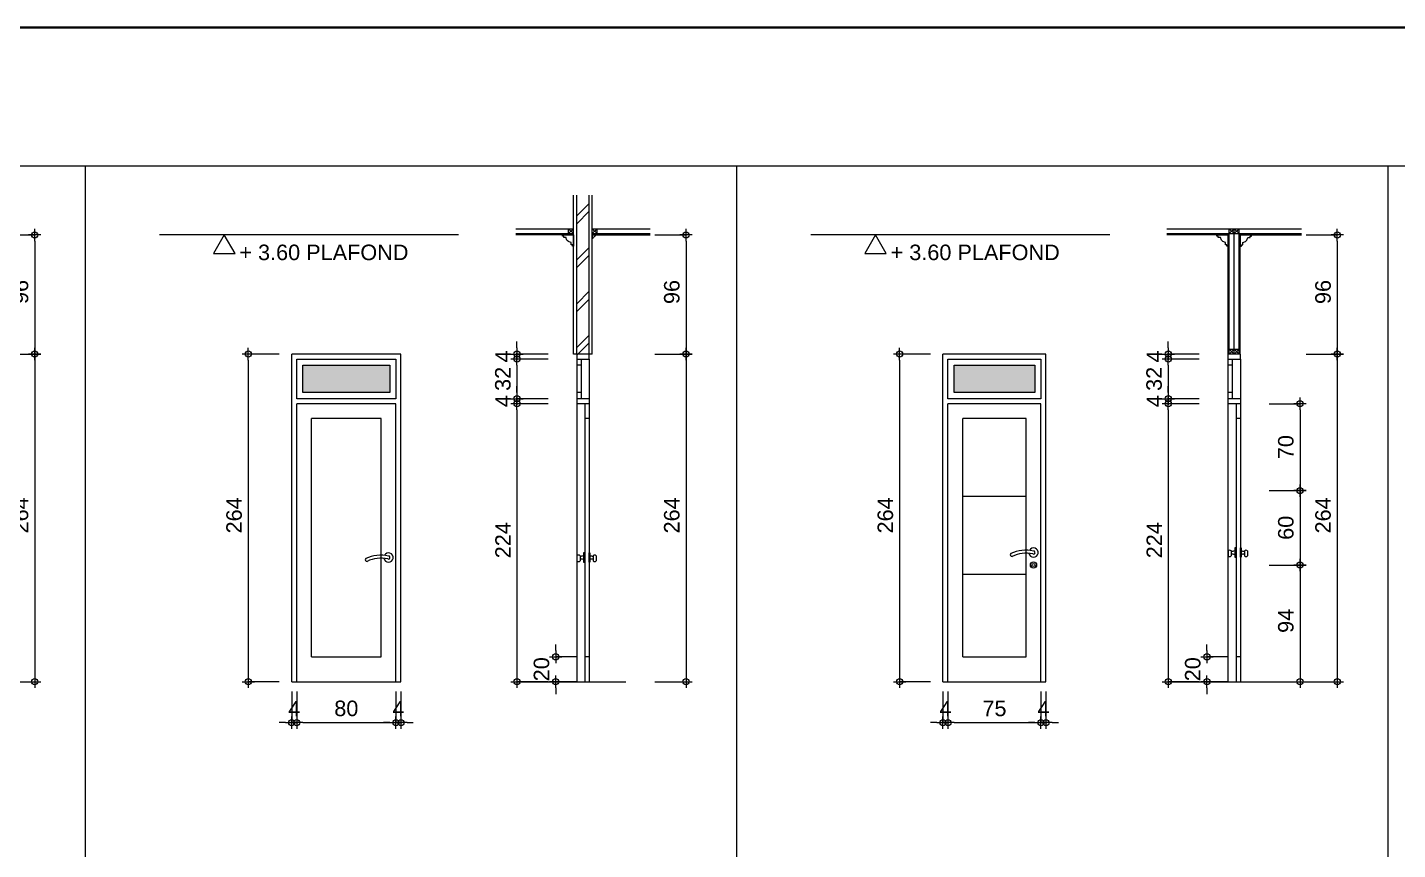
# Model space of a CAD drawing. Header units: millimetres. Extents: x -11 to 1625, y -267 to 180.
# Drawn here: x 1030.48 to 1052.57, y -6.25 to 7 of the extents above; entities that cross this region are included whole.
import ezdxf
from ezdxf.enums import TextEntityAlignment as Align

# ---------------------------------------------------------------- set-up
doc = ezdxf.new("R2010")
doc.units = ezdxf.units.MM
for name, color, linetype, lineweight in [('ars', 11, 'Continuous', 5), ('GRS KOP', 1, 'Continuous', 35), ('kop', 7, 'Continuous', 20), ('kus', 63, 'Continuous', 15), ('lan', 7, 'Continuous', 15), ('not', 7, 'Continuous', 20), ('PARTISI', 190, 'Continuous', 9), ('pla', 213, 'Continuous', 15), ('sol kaca', 9, 'Continuous', 0), ('tem', 5, 'Continuous', 20), ('u', 6, 'Continuous', 20)]:
    doc.layers.add(name, color=color, linetype=linetype, lineweight=lineweight)
doc.styles.add('BARU', font='complex.shx')
doc.styles.add('S', font='SIMPLEX', dxfattribs={"width": 1.1})
doc.styles.get("Standard").update_dxf_attribs({"font": 'ARIALUNI.TTF'})
doc.dimstyles.new('SK 50', dxfattribs={"dimtxt": 0.25, "dimasz": 0.1, "dimexe": 0, "dimexo": 0, "dimgap": 0.1, "dimtad": 1, "dimdec": 0, "dimlfac": 50, "dimzin": 12, "dimdsep": 46, "dimtxsty": 'Standard', "dimblk": 'BULAT', "dimcen": 0.1, "dimclrd": 256, "dimclre": 256, "dimclrt": 256, "dimadec": 0, "dimazin": 3, "dimtfac": 1, "dimtdec": 0, "dimtofl": 0, "dimtmove": 0, "dimatfit": 3, "dimldrblk": 'BULAT', "dimfxl": 0, "dimtolj": 1, "dimtzin": 0, "dimlwd": -1, "dimlwe": -1, "dimarcsym": 0})

# ---------------------------------------------------------------- blocks, each defined once
blk = doc.blocks.new('kop')
at = {"layer": 'GRS KOP'}
blk.add_lwpolyline([(1, 54), (83, 54), (83, 1), (1, 1)], close=True, dxfattribs=at)
at = {"layer": 'kop', "style": 'BARU', "flags": 4}
for p, height in [((73.8, 5.4), 0.35), ((80.303, 5.382), 0.25), ((73.8, 4.9), 0.35), ((80.303, 4.882), 0.25), ((73.8, 4.4), 0.35), ((80.303, 4.382), 0.25)]:
    blk.add_attdef('-', p, '', height=height, dxfattribs=at)
at = {"layer": 'kop', "flags": 4}
for tag, p in [('AR-00', (78.057, 2.648)), ('00', (81.238, 2.647))]:
    blk.add_attdef(tag, text='', height=0.35, dxfattribs=at).set_placement(p, align=Align.MIDDLE)
blk = doc.blocks.new('BULAT')
for p, q in [((-1, 0), (1, 0)), ((0, -1), (0, 1))]:
    blk.add_line(p, q)
blk.add_circle((0, 0), 0.5)
blk = doc.blocks.new('*D1707')
at = {"layer": 'Defpoints', "color": 0, "ltscale": 0.15}
for p in [(1030.095, 1.736), (1030.095, -3.544), (1030.595, -3.544)]:
    blk.add_point(p, dxfattribs=at)
at = {"layer": 'u', "ltscale": 0.15}
for p, q in [((1030.095, 1.736), (1030.595, 1.736)), ((1030.595, 1.636), (1030.595, -3.444)), ((1030.095, -3.544), (1030.595, -3.544))]:
    blk.add_line(p, q, dxfattribs=at)
at = {"layer": 'u', "ltscale": 0.15, "xscale": 0.1, "yscale": 0.1, "zscale": 0.1}
for p, rotation in [((1030.595, 1.736), 90), ((1030.595, -3.544), 270)]:
    blk.add_blockref('BULAT', p, dxfattribs=dict(at, rotation=rotation))
at = {"layer": 'u', "ltscale": 0.15, "insert": (1030.367, -0.864), "char_height": 0.25, "attachment_point": 5, "rotation": 90}
blk.add_mtext('\\A1;264', dxfattribs=at)
blk = doc.blocks.new('*D1708')
at = {"layer": 'Defpoints', "color": 0, "ltscale": 0.15}
for p in [(1030.095, 3.656), (1030.095, 1.736), (1030.595, 1.736)]:
    blk.add_point(p, dxfattribs=at)
at = {"layer": 'u', "ltscale": 0.15}
for p, q in [((1030.095, 3.656), (1030.595, 3.656)), ((1030.595, 3.556), (1030.595, 1.836)), ((1030.095, 1.736), (1030.595, 1.736))]:
    blk.add_line(p, q, dxfattribs=at)
at = {"layer": 'u', "ltscale": 0.15, "xscale": 0.1, "yscale": 0.1, "zscale": 0.1}
for p, rotation in [((1030.595, 3.656), 90), ((1030.595, 1.736), 270)]:
    blk.add_blockref('BULAT', p, dxfattribs=dict(at, rotation=rotation))
at = {"layer": 'u', "ltscale": 0.15, "insert": (1030.367, 2.736), "char_height": 0.25, "attachment_point": 5, "rotation": 90}
blk.add_mtext('\\A1;96', dxfattribs=at)
blk = doc.blocks.new('*D1715')
at = {"layer": 'Defpoints', "color": 0, "ltscale": 0.15}
for p in [(1038.87, 0.936), (1038.37, -3.544), (1038.87, -3.544)]:
    blk.add_point(p, dxfattribs=at)
at = {"layer": 'u', "ltscale": 0.15}
for p, q in [((1038.87, 0.936), (1038.37, 0.936)), ((1038.37, 0.836), (1038.37, -3.444)), ((1038.87, -3.544), (1038.37, -3.544))]:
    blk.add_line(p, q, dxfattribs=at)
at = {"layer": 'u', "ltscale": 0.15, "xscale": 0.1, "yscale": 0.1, "zscale": 0.1}
for p, rotation in [((1038.37, 0.936), 90), ((1038.37, -3.544), 270)]:
    blk.add_blockref('BULAT', p, dxfattribs=dict(at, rotation=rotation))
at = {"layer": 'u', "ltscale": 0.15, "insert": (1038.145, -1.264), "char_height": 0.25, "attachment_point": 5, "rotation": 90}
blk.add_mtext('\\A1;224', dxfattribs=at)
blk = doc.blocks.new('PEILA')
blk.add_lwpolyline([(-0.188, -0.325), (0.188, -0.325), (0, 0)], close=True)
at = {"style": 'S', "width": 1.1, "flags": 4}
blk.add_attdef('CAT', (0.265, -0.289), '', height=0.2, dxfattribs=at)
blk = doc.blocks.new('*D1716')
at = {"layer": 'Defpoints', "color": 0, "ltscale": 0.15}
for p in [(1038.37, 0.936), (1038.87, 1.016), (1038.87, 0.936)]:
    blk.add_point(p, dxfattribs=at)
at = {"layer": 'u', "ltscale": 0.15}
for p, q in [((1038.37, 1.116), (1038.37, 1.216)), ((1038.87, 1.016), (1038.37, 1.016)), ((1038.87, 0.936), (1038.37, 0.936)), ((1038.37, 0.836), (1038.37, 0.736))]:
    blk.add_line(p, q, dxfattribs=at)
at = {"layer": 'u', "ltscale": 0.15, "xscale": 0.1, "yscale": 0.1, "zscale": 0.1}
for p, rotation in [((1038.37, 1.016), 270), ((1038.37, 0.936), 90)]:
    blk.add_blockref('BULAT', p, dxfattribs=dict(at, rotation=rotation))
at = {"layer": 'u', "ltscale": 0.15, "insert": (1038.145, 0.976), "char_height": 0.25, "attachment_point": 5, "rotation": 90}
blk.add_mtext('\\A1;4', dxfattribs=at)
blk = doc.blocks.new('*D1717')
at = {"layer": 'Defpoints', "color": 0, "ltscale": 0.15}
for p in [(1038.87, 1.656), (1038.37, 1.016), (1038.87, 1.016)]:
    blk.add_point(p, dxfattribs=at)
at = {"layer": 'u', "ltscale": 0.15}
for p, q in [((1038.87, 1.656), (1038.37, 1.656)), ((1038.37, 1.556), (1038.37, 1.116)), ((1038.87, 1.016), (1038.37, 1.016))]:
    blk.add_line(p, q, dxfattribs=at)
at = {"layer": 'u', "ltscale": 0.15, "xscale": 0.1, "yscale": 0.1, "zscale": 0.1}
for p, rotation in [((1038.37, 1.656), 90), ((1038.37, 1.016), 270)]:
    blk.add_blockref('BULAT', p, dxfattribs=dict(at, rotation=rotation))
at = {"layer": 'u', "ltscale": 0.15, "insert": (1038.143, 1.336), "char_height": 0.25, "attachment_point": 5, "rotation": 90}
blk.add_mtext('\\A1;32', dxfattribs=at)
blk = doc.blocks.new('*D1718')
at = {"layer": 'Defpoints', "color": 0, "ltscale": 0.15}
for p in [(1038.37, 1.656), (1038.87, 1.736), (1038.87, 1.656)]:
    blk.add_point(p, dxfattribs=at)
at = {"layer": 'u', "ltscale": 0.15}
for p, q in [((1038.37, 1.836), (1038.37, 1.936)), ((1038.87, 1.736), (1038.37, 1.736)), ((1038.87, 1.656), (1038.37, 1.656)), ((1038.37, 1.556), (1038.37, 1.456))]:
    blk.add_line(p, q, dxfattribs=at)
at = {"layer": 'u', "ltscale": 0.15, "xscale": 0.1, "yscale": 0.1, "zscale": 0.1}
for p, rotation in [((1038.37, 1.736), 270), ((1038.37, 1.656), 90)]:
    blk.add_blockref('BULAT', p, dxfattribs=dict(at, rotation=rotation))
at = {"layer": 'u', "ltscale": 0.15, "insert": (1038.145, 1.696), "char_height": 0.25, "attachment_point": 5, "rotation": 90}
blk.add_mtext('\\A1;4', dxfattribs=at)
blk = doc.blocks.new('*D1719')
at = {"layer": 'Defpoints', "color": 0, "ltscale": 0.15}
for p in [(1040.595, 1.736), (1040.595, -3.544), (1041.095, -3.544)]:
    blk.add_point(p, dxfattribs=at)
at = {"layer": 'u', "ltscale": 0.15}
for p, q in [((1040.595, 1.736), (1041.095, 1.736)), ((1041.095, 1.636), (1041.095, -3.444)), ((1040.595, -3.544), (1041.095, -3.544))]:
    blk.add_line(p, q, dxfattribs=at)
at = {"layer": 'u', "ltscale": 0.15, "xscale": 0.1, "yscale": 0.1, "zscale": 0.1}
for p, rotation in [((1041.095, 1.736), 90), ((1041.095, -3.544), 270)]:
    blk.add_blockref('BULAT', p, dxfattribs=dict(at, rotation=rotation))
at = {"layer": 'u', "ltscale": 0.15, "insert": (1040.867, -0.864), "char_height": 0.25, "attachment_point": 5, "rotation": 90}
blk.add_mtext('\\A1;264', dxfattribs=at)
blk = doc.blocks.new('*D1720')
at = {"layer": 'Defpoints', "color": 0, "ltscale": 0.15}
for p in [(1040.595, 3.656), (1040.595, 1.736), (1041.095, 1.736)]:
    blk.add_point(p, dxfattribs=at)
at = {"layer": 'u', "ltscale": 0.15}
for p, q in [((1040.595, 3.656), (1041.095, 3.656)), ((1041.095, 3.556), (1041.095, 1.836)), ((1040.595, 1.736), (1041.095, 1.736))]:
    blk.add_line(p, q, dxfattribs=at)
at = {"layer": 'u', "ltscale": 0.15, "xscale": 0.1, "yscale": 0.1, "zscale": 0.1}
for p, rotation in [((1041.095, 3.656), 90), ((1041.095, 1.736), 270)]:
    blk.add_blockref('BULAT', p, dxfattribs=dict(at, rotation=rotation))
at = {"layer": 'u', "ltscale": 0.15, "insert": (1040.867, 2.736), "char_height": 0.25, "attachment_point": 5, "rotation": 90}
blk.add_mtext('\\A1;96', dxfattribs=at)
blk = doc.blocks.new('*D1721')
at = {"layer": 'Defpoints', "color": 0, "ltscale": 0.15}
for p in [(1039.333, -3.144), (1038.994, -3.544), (1039.333, -3.544)]:
    blk.add_point(p, dxfattribs=at)
at = {"layer": 'u', "ltscale": 0.15}
for p, q in [((1038.994, -3.044), (1038.994, -2.944)), ((1039.333, -3.144), (1038.994, -3.144)), ((1039.333, -3.544), (1038.994, -3.544)), ((1038.994, -3.644), (1038.994, -3.744))]:
    blk.add_line(p, q, dxfattribs=at)
at = {"layer": 'u', "ltscale": 0.15, "xscale": 0.1, "yscale": 0.1, "zscale": 0.1}
for p, rotation in [((1038.994, -3.144), 270), ((1038.994, -3.544), 90)]:
    blk.add_blockref('BULAT', p, dxfattribs=dict(at, rotation=rotation))
at = {"layer": 'u', "ltscale": 0.15, "insert": (1038.766, -3.344), "char_height": 0.25, "attachment_point": 5, "rotation": 90}
blk.add_mtext('\\A1;20', dxfattribs=at)
blk = doc.blocks.new('*D1722')
at = {"layer": 'Defpoints', "color": 0, "ltscale": 0.15}
for p in [(1034.818, -3.704), (1036.418, -3.704), (1036.418, -4.204)]:
    blk.add_point(p, dxfattribs=at)
at = {"layer": 'u', "ltscale": 0.15}
for p, q in [((1034.818, -3.704), (1034.818, -4.204)), ((1036.418, -3.704), (1036.418, -4.204)), ((1034.918, -4.204), (1036.318, -4.204))]:
    blk.add_line(p, q, dxfattribs=at)
at = {"layer": 'u', "ltscale": 0.15, "xscale": 0.1, "yscale": 0.1, "zscale": 0.1, "rotation": 180}
blk.add_blockref('BULAT', (1034.818, -4.204), dxfattribs=at)
at = {"layer": 'u', "ltscale": 0.15, "xscale": 0.1, "yscale": 0.1, "zscale": 0.1}
blk.add_blockref('BULAT', (1036.418, -4.204), dxfattribs=at)
at = {"layer": 'u', "ltscale": 0.15, "insert": (1035.618, -3.976), "char_height": 0.25, "attachment_point": 5}
blk.add_mtext('\\A1;80', dxfattribs=at)
blk = doc.blocks.new('*D1723')
at = {"layer": 'Defpoints', "color": 0, "ltscale": 0.15}
for p in [(1034.738, -3.704), (1034.818, -3.704), (1034.818, -4.204)]:
    blk.add_point(p, dxfattribs=at)
at = {"layer": 'u', "ltscale": 0.15}
for p, q in [((1034.738, -3.704), (1034.738, -4.204)), ((1034.818, -3.704), (1034.818, -4.204)), ((1034.638, -4.204), (1034.538, -4.204)), ((1034.918, -4.204), (1035.018, -4.204))]:
    blk.add_line(p, q, dxfattribs=at)
at = {"layer": 'u', "ltscale": 0.15, "xscale": 0.1, "yscale": 0.1, "zscale": 0.1}
blk.add_blockref('BULAT', (1034.738, -4.204), dxfattribs=at)
at = {"layer": 'u', "ltscale": 0.15, "xscale": 0.1, "yscale": 0.1, "zscale": 0.1, "rotation": 180}
blk.add_blockref('BULAT', (1034.818, -4.204), dxfattribs=at)
at = {"layer": 'u', "ltscale": 0.15, "insert": (1034.778, -3.979), "char_height": 0.25, "attachment_point": 5}
blk.add_mtext('\\A1;4', dxfattribs=at)
blk = doc.blocks.new('*D1724')
at = {"layer": 'Defpoints', "color": 0, "ltscale": 0.15}
for p in [(1036.418, -3.704), (1036.498, -3.704), (1036.498, -4.204)]:
    blk.add_point(p, dxfattribs=at)
at = {"layer": 'u', "ltscale": 0.15}
for p, q in [((1036.418, -3.704), (1036.418, -4.204)), ((1036.498, -3.704), (1036.498, -4.204)), ((1036.318, -4.204), (1036.218, -4.204)), ((1036.598, -4.204), (1036.698, -4.204))]:
    blk.add_line(p, q, dxfattribs=at)
at = {"layer": 'u', "ltscale": 0.15, "xscale": 0.1, "yscale": 0.1, "zscale": 0.1}
blk.add_blockref('BULAT', (1036.418, -4.204), dxfattribs=at)
at = {"layer": 'u', "ltscale": 0.15, "xscale": 0.1, "yscale": 0.1, "zscale": 0.1, "rotation": 180}
blk.add_blockref('BULAT', (1036.498, -4.204), dxfattribs=at)
at = {"layer": 'u', "ltscale": 0.15, "insert": (1036.458, -3.979), "char_height": 0.25, "attachment_point": 5}
blk.add_mtext('\\A1;4', dxfattribs=at)
blk = doc.blocks.new('*D1725')
at = {"layer": 'Defpoints', "color": 0, "ltscale": 0.15}
for p in [(1034.538, 1.736), (1034.038, -3.544), (1034.538, -3.544)]:
    blk.add_point(p, dxfattribs=at)
at = {"layer": 'u', "ltscale": 0.15}
for p, q in [((1034.538, 1.736), (1034.038, 1.736)), ((1034.038, 1.636), (1034.038, -3.444)), ((1034.538, -3.544), (1034.038, -3.544))]:
    blk.add_line(p, q, dxfattribs=at)
at = {"layer": 'u', "ltscale": 0.15, "xscale": 0.1, "yscale": 0.1, "zscale": 0.1}
for p, rotation in [((1034.038, 1.736), 90), ((1034.038, -3.544), 270)]:
    blk.add_blockref('BULAT', p, dxfattribs=dict(at, rotation=rotation))
at = {"layer": 'u', "ltscale": 0.15, "insert": (1033.81, -0.864), "char_height": 0.25, "attachment_point": 5, "rotation": 90}
blk.add_mtext('\\A1;264', dxfattribs=at)
blk = doc.blocks.new('*D1726')
at = {"layer": 'Defpoints', "color": 0, "ltscale": 0.15}
for p in [(1049.37, 0.936), (1048.87, -3.544), (1049.37, -3.544)]:
    blk.add_point(p, dxfattribs=at)
at = {"layer": 'u', "ltscale": 0.15}
for p, q in [((1049.37, 0.936), (1048.87, 0.936)), ((1048.87, 0.836), (1048.87, -3.444)), ((1049.37, -3.544), (1048.87, -3.544))]:
    blk.add_line(p, q, dxfattribs=at)
at = {"layer": 'u', "ltscale": 0.15, "xscale": 0.1, "yscale": 0.1, "zscale": 0.1}
for p, rotation in [((1048.87, 0.936), 90), ((1048.87, -3.544), 270)]:
    blk.add_blockref('BULAT', p, dxfattribs=dict(at, rotation=rotation))
at = {"layer": 'u', "ltscale": 0.15, "insert": (1048.645, -1.264), "char_height": 0.25, "attachment_point": 5, "rotation": 90}
blk.add_mtext('\\A1;224', dxfattribs=at)
blk = doc.blocks.new('*D1727')
at = {"layer": 'Defpoints', "color": 0, "ltscale": 0.15}
for p in [(1050.495, -1.664), (1050.495, -3.544), (1050.995, -3.544)]:
    blk.add_point(p, dxfattribs=at)
at = {"layer": 'u', "ltscale": 0.15}
for p, q in [((1050.495, -1.664), (1050.995, -1.664)), ((1050.995, -1.764), (1050.995, -3.444)), ((1050.495, -3.544), (1050.995, -3.544))]:
    blk.add_line(p, q, dxfattribs=at)
at = {"layer": 'u', "ltscale": 0.15, "xscale": 0.1, "yscale": 0.1, "zscale": 0.1}
for p, rotation in [((1050.995, -1.664), 90), ((1050.995, -3.544), 270)]:
    blk.add_blockref('BULAT', p, dxfattribs=dict(at, rotation=rotation))
at = {"layer": 'u', "ltscale": 0.15, "insert": (1050.767, -2.564), "char_height": 0.25, "attachment_point": 5, "rotation": 90}
blk.add_mtext('\\A1;94', dxfattribs=at)
blk = doc.blocks.new('*D1728')
at = {"layer": 'Defpoints', "color": 0, "ltscale": 0.15}
for p in [(1050.495, -0.464), (1050.495, -1.664), (1050.995, -1.664)]:
    blk.add_point(p, dxfattribs=at)
at = {"layer": 'u', "ltscale": 0.15}
for p, q in [((1050.495, -0.464), (1050.995, -0.464)), ((1050.995, -0.564), (1050.995, -1.564)), ((1050.495, -1.664), (1050.995, -1.664))]:
    blk.add_line(p, q, dxfattribs=at)
at = {"layer": 'u', "ltscale": 0.15, "xscale": 0.1, "yscale": 0.1, "zscale": 0.1}
for p, rotation in [((1050.995, -0.464), 90), ((1050.995, -1.664), 270)]:
    blk.add_blockref('BULAT', p, dxfattribs=dict(at, rotation=rotation))
at = {"layer": 'u', "ltscale": 0.15, "insert": (1050.767, -1.064), "char_height": 0.25, "attachment_point": 5, "rotation": 90}
blk.add_mtext('\\A1;60', dxfattribs=at)
blk = doc.blocks.new('*D1729')
at = {"layer": 'Defpoints', "color": 0, "ltscale": 0.15}
for p in [(1050.495, 0.936), (1050.495, -0.464), (1050.995, -0.464)]:
    blk.add_point(p, dxfattribs=at)
at = {"layer": 'u', "ltscale": 0.15}
for p, q in [((1050.495, 0.936), (1050.995, 0.936)), ((1050.995, 0.836), (1050.995, -0.364)), ((1050.495, -0.464), (1050.995, -0.464))]:
    blk.add_line(p, q, dxfattribs=at)
at = {"layer": 'u', "ltscale": 0.15, "xscale": 0.1, "yscale": 0.1, "zscale": 0.1}
for p, rotation in [((1050.995, 0.936), 90), ((1050.995, -0.464), 270)]:
    blk.add_blockref('BULAT', p, dxfattribs=dict(at, rotation=rotation))
at = {"layer": 'u', "ltscale": 0.15, "insert": (1050.767, 0.236), "char_height": 0.25, "attachment_point": 5, "rotation": 90}
blk.add_mtext('\\A1;70', dxfattribs=at)
blk = doc.blocks.new('*D1730')
at = {"layer": 'Defpoints', "color": 0, "ltscale": 0.15}
for p in [(1048.87, 0.936), (1049.37, 1.016), (1049.37, 0.936)]:
    blk.add_point(p, dxfattribs=at)
at = {"layer": 'u', "ltscale": 0.15}
for p, q in [((1048.87, 1.116), (1048.87, 1.216)), ((1049.37, 1.016), (1048.87, 1.016)), ((1049.37, 0.936), (1048.87, 0.936)), ((1048.87, 0.836), (1048.87, 0.736))]:
    blk.add_line(p, q, dxfattribs=at)
at = {"layer": 'u', "ltscale": 0.15, "xscale": 0.1, "yscale": 0.1, "zscale": 0.1}
for p, rotation in [((1048.87, 1.016), 270), ((1048.87, 0.936), 90)]:
    blk.add_blockref('BULAT', p, dxfattribs=dict(at, rotation=rotation))
at = {"layer": 'u', "ltscale": 0.15, "insert": (1048.645, 0.976), "char_height": 0.25, "attachment_point": 5, "rotation": 90}
blk.add_mtext('\\A1;4', dxfattribs=at)
blk = doc.blocks.new('*D1731')
at = {"layer": 'Defpoints', "color": 0, "ltscale": 0.15}
for p in [(1049.37, 1.656), (1048.87, 1.016), (1049.37, 1.016)]:
    blk.add_point(p, dxfattribs=at)
at = {"layer": 'u', "ltscale": 0.15}
for p, q in [((1049.37, 1.656), (1048.87, 1.656)), ((1048.87, 1.556), (1048.87, 1.116)), ((1049.37, 1.016), (1048.87, 1.016))]:
    blk.add_line(p, q, dxfattribs=at)
at = {"layer": 'u', "ltscale": 0.15, "xscale": 0.1, "yscale": 0.1, "zscale": 0.1}
for p, rotation in [((1048.87, 1.656), 90), ((1048.87, 1.016), 270)]:
    blk.add_blockref('BULAT', p, dxfattribs=dict(at, rotation=rotation))
at = {"layer": 'u', "ltscale": 0.15, "insert": (1048.643, 1.336), "char_height": 0.25, "attachment_point": 5, "rotation": 90}
blk.add_mtext('\\A1;32', dxfattribs=at)
blk = doc.blocks.new('*D1732')
at = {"layer": 'Defpoints', "color": 0, "ltscale": 0.15}
for p in [(1048.87, 1.656), (1049.37, 1.736), (1049.37, 1.656)]:
    blk.add_point(p, dxfattribs=at)
at = {"layer": 'u', "ltscale": 0.15}
for p, q in [((1048.87, 1.836), (1048.87, 1.936)), ((1049.37, 1.736), (1048.87, 1.736)), ((1049.37, 1.656), (1048.87, 1.656)), ((1048.87, 1.556), (1048.87, 1.456))]:
    blk.add_line(p, q, dxfattribs=at)
at = {"layer": 'u', "ltscale": 0.15, "xscale": 0.1, "yscale": 0.1, "zscale": 0.1}
for p, rotation in [((1048.87, 1.736), 270), ((1048.87, 1.656), 90)]:
    blk.add_blockref('BULAT', p, dxfattribs=dict(at, rotation=rotation))
at = {"layer": 'u', "ltscale": 0.15, "insert": (1048.645, 1.696), "char_height": 0.25, "attachment_point": 5, "rotation": 90}
blk.add_mtext('\\A1;4', dxfattribs=at)
blk = doc.blocks.new('*D1733')
at = {"layer": 'Defpoints', "color": 0, "ltscale": 0.15}
for p in [(1051.095, 1.736), (1051.095, -3.544), (1051.595, -3.544)]:
    blk.add_point(p, dxfattribs=at)
at = {"layer": 'u', "ltscale": 0.15}
for p, q in [((1051.095, 1.736), (1051.595, 1.736)), ((1051.595, 1.636), (1051.595, -3.444)), ((1051.095, -3.544), (1051.595, -3.544))]:
    blk.add_line(p, q, dxfattribs=at)
at = {"layer": 'u', "ltscale": 0.15, "xscale": 0.1, "yscale": 0.1, "zscale": 0.1}
for p, rotation in [((1051.595, 1.736), 90), ((1051.595, -3.544), 270)]:
    blk.add_blockref('BULAT', p, dxfattribs=dict(at, rotation=rotation))
at = {"layer": 'u', "ltscale": 0.15, "insert": (1051.367, -0.864), "char_height": 0.25, "attachment_point": 5, "rotation": 90}
blk.add_mtext('\\A1;264', dxfattribs=at)
blk = doc.blocks.new('*D1734')
at = {"layer": 'Defpoints', "color": 0, "ltscale": 0.15}
for p in [(1051.095, 3.656), (1051.095, 1.736), (1051.595, 1.736)]:
    blk.add_point(p, dxfattribs=at)
at = {"layer": 'u', "ltscale": 0.15}
for p, q in [((1051.095, 3.656), (1051.595, 3.656)), ((1051.595, 3.556), (1051.595, 1.836)), ((1051.095, 1.736), (1051.595, 1.736))]:
    blk.add_line(p, q, dxfattribs=at)
at = {"layer": 'u', "ltscale": 0.15, "xscale": 0.1, "yscale": 0.1, "zscale": 0.1}
for p, rotation in [((1051.595, 3.656), 90), ((1051.595, 1.736), 270)]:
    blk.add_blockref('BULAT', p, dxfattribs=dict(at, rotation=rotation))
at = {"layer": 'u', "ltscale": 0.15, "insert": (1051.367, 2.736), "char_height": 0.25, "attachment_point": 5, "rotation": 90}
blk.add_mtext('\\A1;96', dxfattribs=at)
blk = doc.blocks.new('*D1735')
at = {"layer": 'Defpoints', "color": 0, "ltscale": 0.15}
for p in [(1049.833, -3.144), (1049.494, -3.544), (1049.833, -3.544)]:
    blk.add_point(p, dxfattribs=at)
at = {"layer": 'u', "ltscale": 0.15}
for p, q in [((1049.494, -3.044), (1049.494, -2.944)), ((1049.833, -3.144), (1049.494, -3.144)), ((1049.833, -3.544), (1049.494, -3.544)), ((1049.494, -3.644), (1049.494, -3.744))]:
    blk.add_line(p, q, dxfattribs=at)
at = {"layer": 'u', "ltscale": 0.15, "xscale": 0.1, "yscale": 0.1, "zscale": 0.1}
for p, rotation in [((1049.494, -3.144), 270), ((1049.494, -3.544), 90)]:
    blk.add_blockref('BULAT', p, dxfattribs=dict(at, rotation=rotation))
at = {"layer": 'u', "ltscale": 0.15, "insert": (1049.266, -3.344), "char_height": 0.25, "attachment_point": 5, "rotation": 90}
blk.add_mtext('\\A1;20', dxfattribs=at)
blk = doc.blocks.new('*D1736')
at = {"layer": 'Defpoints', "color": 0, "ltscale": 0.15}
for p in [(1045.318, -3.704), (1046.818, -3.704), (1046.818, -4.204)]:
    blk.add_point(p, dxfattribs=at)
at = {"layer": 'u', "ltscale": 0.15}
for p, q in [((1045.318, -3.704), (1045.318, -4.204)), ((1046.818, -3.704), (1046.818, -4.204)), ((1045.418, -4.204), (1046.718, -4.204))]:
    blk.add_line(p, q, dxfattribs=at)
at = {"layer": 'u', "ltscale": 0.15, "xscale": 0.1, "yscale": 0.1, "zscale": 0.1, "rotation": 180}
blk.add_blockref('BULAT', (1045.318, -4.204), dxfattribs=at)
at = {"layer": 'u', "ltscale": 0.15, "xscale": 0.1, "yscale": 0.1, "zscale": 0.1}
blk.add_blockref('BULAT', (1046.818, -4.204), dxfattribs=at)
at = {"layer": 'u', "ltscale": 0.15, "insert": (1046.068, -3.977), "char_height": 0.25, "attachment_point": 5}
blk.add_mtext('\\A1;75', dxfattribs=at)
blk = doc.blocks.new('*D1737')
at = {"layer": 'Defpoints', "color": 0, "ltscale": 0.15}
for p in [(1045.238, -3.704), (1045.318, -3.704), (1045.318, -4.204)]:
    blk.add_point(p, dxfattribs=at)
at = {"layer": 'u', "ltscale": 0.15}
for p, q in [((1045.238, -3.704), (1045.238, -4.204)), ((1045.318, -3.704), (1045.318, -4.204)), ((1045.138, -4.204), (1045.038, -4.204)), ((1045.418, -4.204), (1045.518, -4.204))]:
    blk.add_line(p, q, dxfattribs=at)
at = {"layer": 'u', "ltscale": 0.15, "xscale": 0.1, "yscale": 0.1, "zscale": 0.1}
blk.add_blockref('BULAT', (1045.238, -4.204), dxfattribs=at)
at = {"layer": 'u', "ltscale": 0.15, "xscale": 0.1, "yscale": 0.1, "zscale": 0.1, "rotation": 180}
blk.add_blockref('BULAT', (1045.318, -4.204), dxfattribs=at)
at = {"layer": 'u', "ltscale": 0.15, "insert": (1045.278, -3.979), "char_height": 0.25, "attachment_point": 5}
blk.add_mtext('\\A1;4', dxfattribs=at)
blk = doc.blocks.new('*D1738')
at = {"layer": 'Defpoints', "color": 0, "ltscale": 0.15}
for p in [(1046.818, -3.704), (1046.898, -3.704), (1046.898, -4.204)]:
    blk.add_point(p, dxfattribs=at)
at = {"layer": 'u', "ltscale": 0.15}
for p, q in [((1046.818, -3.704), (1046.818, -4.204)), ((1046.898, -3.704), (1046.898, -4.204)), ((1046.718, -4.204), (1046.618, -4.204)), ((1046.998, -4.204), (1047.098, -4.204))]:
    blk.add_line(p, q, dxfattribs=at)
at = {"layer": 'u', "ltscale": 0.15, "xscale": 0.1, "yscale": 0.1, "zscale": 0.1}
blk.add_blockref('BULAT', (1046.818, -4.204), dxfattribs=at)
at = {"layer": 'u', "ltscale": 0.15, "xscale": 0.1, "yscale": 0.1, "zscale": 0.1, "rotation": 180}
blk.add_blockref('BULAT', (1046.898, -4.204), dxfattribs=at)
at = {"layer": 'u', "ltscale": 0.15, "insert": (1046.858, -3.979), "char_height": 0.25, "attachment_point": 5}
blk.add_mtext('\\A1;4', dxfattribs=at)
blk = doc.blocks.new('*D1739')
at = {"layer": 'Defpoints', "color": 0, "ltscale": 0.15}
for p in [(1045.038, 1.736), (1044.538, -3.544), (1045.038, -3.544)]:
    blk.add_point(p, dxfattribs=at)
at = {"layer": 'u', "ltscale": 0.15}
for p, q in [((1045.038, 1.736), (1044.538, 1.736)), ((1044.538, 1.636), (1044.538, -3.444)), ((1045.038, -3.544), (1044.538, -3.544))]:
    blk.add_line(p, q, dxfattribs=at)
at = {"layer": 'u', "ltscale": 0.15, "xscale": 0.1, "yscale": 0.1, "zscale": 0.1}
for p, rotation in [((1044.538, 1.736), 90), ((1044.538, -3.544), 270)]:
    blk.add_blockref('BULAT', p, dxfattribs=dict(at, rotation=rotation))
at = {"layer": 'u', "ltscale": 0.15, "insert": (1044.31, -0.864), "char_height": 0.25, "attachment_point": 5, "rotation": 90}
blk.add_mtext('\\A1;264', dxfattribs=at)

msp = doc.modelspace()

# ---------------------------------------------------------------- hatches: boundary and pattern name
at = {"layer": 'ars'}
h = msp.add_hatch(dxfattribs=at)
h.set_pattern_fill('TEMBOK', color=256, scale=0.5)
h.set_pattern_definition([(45, (1011.4411, -96.7619), (-0.3535534, 0.3535534), []), (45, (1011.5661, -96.7619), (-0.3535534, 0.3535534), [])])
h.paths.add_polyline_path([(1039.5326825, 4.2973648), (1039.3326825, 4.2973648), (1039.3326825, 1.6560966), (1039.5326825, 1.6560966)])
at = {"layer": 'sol kaca'}
h = msp.add_hatch(color=256, dxfattribs=at)
h.dxf.hatch_style = 1
h.paths.add_polyline_path([(1034.9178649, 1.5560966), (1034.9178649, 1.1160966), (1036.3178649, 1.1160966), (1036.3178649, 1.5560966)])
h = msp.add_hatch(color=256, dxfattribs=at)
h.dxf.hatch_style = 1
h.paths.add_polyline_path([(1045.4178649, 1.5560966), (1045.4178649, 1.1160966), (1046.7178649, 1.1160966), (1046.7178649, 1.5560966)])

# ---------------------------------------------------------------- linework, layer by layer
at = {"layer": 'ars'}
for p, q in [((1039.3326825, 1.7360966), (1039.3326825, 4.2973648)), ((1039.5326825, 1.7360966), (1039.5326825, 4.2973648)), ((1039.2026825, 3.6760966), (1039.2826825, 3.7560966)), ((1039.2026825, 3.7560966), (1039.2826825, 3.6760966)), ((1039.5826825, 3.7560966), (1039.6626825, 3.6760966)), ((1039.5826825, 3.6760966), (1039.6626825, 3.7560966)), ((1049.8526825, 3.6760966), (1049.9326825, 3.7560966)), ((1049.8526825, 3.7560966), (1049.9326825, 3.6760966)), ((1049.9326825, 3.7560966), (1050.0126825, 3.6760966)), ((1049.9326825, 3.6760966), (1050.0126825, 3.7560966)), ((1039.2826825, 3.6560966), (1038.3494938, 3.6560966)), ((1039.5826825, 3.6560966), (1040.5158712, 3.6560966)), ((1049.8526825, 3.6560966), (1048.8494938, 3.6560966)), ((1049.8346825, 1.7360966), (1049.8346825, 3.6560966)), ((1050.0126825, 3.6560966), (1051.0158712, 3.6560966)), ((1050.0306825, 1.7360966), (1050.0306825, 3.6560966)), ((1049.8526825, 1.7360966), (1049.9326825, 1.8160966)), ((1049.8526825, 1.8160966), (1049.9326825, 1.7360966)), ((1049.9326825, 1.8160966), (1050.0126825, 1.7360966)), ((1049.9326825, 1.7360966), (1050.0126825, 1.8160966))]:
    msp.add_line(p, q, dxfattribs=at)
for points in [[(1039.3370659, -1.5143773), (1039.3370659, -1.5979409)], [(1039.3870659, -1.5143773), (1039.3870659, -1.5979409)], [(1039.3939549, -1.5204309), (1039.3870659, -1.5204309)], [(1039.5914101, -1.5204309), (1039.598299, -1.5204309)], [(1039.598299, -1.5143773), (1039.598299, -1.5979409)], [(1039.648299, -1.5143773), (1039.648299, -1.5979409)], [(1049.8370659, -1.4343773), (1049.8370659, -1.5179409)], [(1049.8870659, -1.4343773), (1049.8870659, -1.5179409)], [(1049.8939549, -1.4404309), (1049.8870659, -1.4404309)], [(1049.8939549, -1.4873759), (1049.8870659, -1.4873759)], [(1050.0914101, -1.4404309), (1050.098299, -1.4404309)], [(1050.0914101, -1.4873759), (1050.098299, -1.4873759)], [(1050.098299, -1.4343773), (1050.098299, -1.5179409)], [(1050.148299, -1.4343773), (1050.148299, -1.5179409)], [(1039.3939549, -1.5673759), (1039.3870659, -1.5673759)], [(1039.5914101, -1.5673759), (1039.598299, -1.5673759)]]:
    msp.add_lwpolyline(points, dxfattribs=at)
for points in [[(1039.4526825, -1.4689034), (1039.4411789, -1.4689034), (1039.4411789, -1.6189034), (1039.4526825, -1.6189034)], [(1039.5326825, -1.4689034), (1039.5441861, -1.4689034), (1039.5441861, -1.6189034), (1039.5326825, -1.6189034)], [(1049.9526825, -1.3889034), (1049.9411789, -1.3889034), (1049.9411789, -1.5389034), (1049.9526825, -1.5389034)], [(1050.0326825, -1.3889034), (1050.0441861, -1.3889034), (1050.0441861, -1.5389034), (1050.0326825, -1.5389034)]]:
    msp.add_lwpolyline(points, close=True, dxfattribs=at)
for radius in [0.05, 0.025]:
    msp.add_circle((1046.6978649, -1.6639034), radius, dxfattribs=at)
for centre, radius, start, end in [((1036.1728649, -2.0555851), 0.5510465, 76.88883355, 116.08237744), ((1036.2978649, -1.5439034), 0.075, 189.64596199, 151.17059199), ((1036.2978649, -1.5439034), 0.025, 243.78816417, 90), ((1039.3620659, -1.5443617), 0.0390393, 50.17975461, 129.82024539), ((1039.3915386, -1.3711443), 0.1493062, 269.07273269, 289.4189203), ((1039.5938263, -1.3711443), 0.1493062, 250.5810797, 270.92726731), ((1039.623299, -1.5443617), 0.0390393, 50.17975461, 129.82024539), ((1046.3499479, -1.4990143), 0.0266789, 136.51723334, 275.64752154), ((1046.5728649, -1.9755851), 0.5510465, 76.88883355, 116.08237744), ((1046.5761327, -1.9867717), 0.5125345, 77.52780495, 115.86066295), ((1046.6978649, -1.4639034), 0.075, 189.64596199, 151.17059199), ((1046.6978649, -1.4639034), 0.025, 243.78816417, 90), ((1049.8620659, -1.4643617), 0.0390393, 50.17975461, 129.82024539), ((1049.8620659, -1.4879565), 0.0390393, 230.17975461, 309.82024539), ((1049.8915386, -1.2911443), 0.1493062, 269.07273269, 289.4189203), ((1049.8915386, -1.6366625), 0.1493062, 70.5810797, 90.92726731), ((1050.0938263, -1.2911443), 0.1493062, 250.5810797, 270.92726731), ((1050.0938263, -1.6366625), 0.1493062, 89.07273269, 109.4189203), ((1050.123299, -1.4643617), 0.0390393, 50.17975461, 129.82024539), ((1050.123299, -1.4879565), 0.0390393, 230.17975461, 309.82024539), ((1035.9499479, -1.5790143), 0.0266789, 136.51723334, 275.64752154), ((1036.1761327, -2.0667717), 0.5125345, 77.52780495, 115.86066295), ((1039.3620659, -1.5679565), 0.0390393, 230.17975461, 309.82024539), ((1039.3915386, -1.7166625), 0.1493062, 70.5810797, 90.92726731), ((1039.5938263, -1.7166625), 0.1493062, 89.07273269, 109.4189203), ((1039.623299, -1.5679565), 0.0390393, 230.17975461, 309.82024539)]:
    msp.add_arc(centre, radius, start, end, dxfattribs=at)
at = {"layer": 'kus'}
for p, q in [((1034.7378649, -3.5439034), (1034.7378649, 1.7360966)), ((1036.4978649, 1.7360966), (1034.7378649, 1.7360966)), ((1036.4978649, -3.5439034), (1036.4978649, 1.7360966)), ((1039.3326825, 1.6560966), (1039.3326825, -3.5439034)), ((1039.4026825, 1.5560966), (1039.3326825, 1.5560966)), ((1039.4026825, 1.6560966), (1039.4026825, 1.0160966)), ((1039.5326825, 1.6560966), (1039.5326825, -3.5439034)), ((1045.2378649, -3.5439034), (1045.2378649, 1.7360966)), ((1046.8978649, 1.7360966), (1045.2378649, 1.7360966)), ((1046.8978649, -3.5439034), (1046.8978649, 1.7360966)), ((1049.8326825, 1.6560966), (1049.8326825, -3.5439034)), ((1049.9026825, 1.5560966), (1049.8326825, 1.5560966)), ((1049.9026825, 1.6560966), (1049.9026825, 1.0160966)), ((1050.0326825, 1.6560966), (1050.0326825, -3.5439034)), ((1039.4026825, 1.1160966), (1039.3326825, 1.1160966)), ((1049.9026825, 1.1160966), (1049.8326825, 1.1160966)), ((1034.8178649, -3.5439034), (1034.8178649, 0.9360966)), ((1036.4178649, 0.9360966), (1034.8178649, 0.9360966)), ((1036.4178649, -3.5439034), (1036.4178649, 0.9360966)), ((1039.5326825, 1.0160966), (1039.3326825, 1.0160966)), ((1039.5326825, 0.9360966), (1039.3326825, 0.9360966)), ((1039.4626825, 0.9360966), (1039.4626825, -3.5439034)), ((1045.3178649, -3.5439034), (1045.3178649, 0.9360966)), ((1046.8178649, 0.9360966), (1045.3178649, 0.9360966)), ((1046.8178649, -3.5439034), (1046.8178649, 0.9360966)), ((1050.0326825, 1.0160966), (1049.8326825, 1.0160966)), ((1050.0326825, 0.9360966), (1049.8326825, 0.9360966)), ((1049.9626825, 0.9360966), (1049.9626825, -3.5439034)), ((1035.0578649, -3.1439034), (1035.0578649, 0.6960966)), ((1036.1778649, 0.6960966), (1035.0578649, 0.6960966)), ((1036.1778649, -3.1439034), (1036.1778649, 0.6960966)), ((1039.5326825, 0.6960966), (1039.4626825, 0.6960966)), ((1045.5578649, -3.1439034), (1045.5578649, 0.6960966)), ((1046.5778649, 0.6960966), (1045.5578649, 0.6960966)), ((1046.5778649, -3.1439034), (1046.5778649, 0.6960966)), ((1050.0326825, 0.6960966), (1049.9626825, 0.6960966)), ((1046.5778649, -0.5572367), (1045.5578649, -0.5572367)), ((1045.5578649, -1.8105701), (1046.5778649, -1.8105701)), ((1035.0578649, -3.1439034), (1036.1778649, -3.1439034)), ((1039.5326825, -3.1439034), (1039.4626825, -3.1439034)), ((1045.5578649, -3.1439034), (1046.5778649, -3.1439034)), ((1050.0326825, -3.1439034), (1049.9626825, -3.1439034))]:
    msp.add_line(p, q, dxfattribs=at)
for points in [[(1034.8178649, 1.6560966), (1036.4178649, 1.6560966), (1036.4178649, 1.0160966), (1034.8178649, 1.0160966)], [(1034.9178649, 1.5560966), (1036.3178649, 1.5560966), (1036.3178649, 1.1160966), (1034.9178649, 1.1160966)], [(1039.3326825, 1.6560966), (1039.5326825, 1.6560966), (1039.5326825, 1.7360966), (1039.3326825, 1.7360966)], [(1045.3178649, 1.6560966), (1046.8178649, 1.6560966), (1046.8178649, 1.0160966), (1045.3178649, 1.0160966)], [(1045.4178649, 1.5560966), (1046.7178649, 1.5560966), (1046.7178649, 1.1160966), (1045.4178649, 1.1160966)], [(1049.8326825, 1.6560966), (1050.0326825, 1.6560966), (1050.0326825, 1.7360966), (1049.8326825, 1.7360966)]]:
    msp.add_lwpolyline(points, close=True, dxfattribs=at)
at = {"layer": 'lan'}
for p, q in [((1062.9151349, 4.7616769), (997.9151349, 4.7616769)), ((1031.4151349, -18.6383231), (1031.4151349, 4.7616769)), ((1031.4151349, -18.6383231), (1031.4151349, 4.7616769)), ((1041.9151349, -18.6383231), (1041.9151349, 4.7616769)), ((1034.7378649, -3.5439034), (1036.4978649, -3.5439034)), ((1038.2974938, -3.5439034), (1040.126423, -3.5439034)), ((1045.2378649, -3.5439034), (1046.8978649, -3.5439034)), ((1048.7974938, -3.5439034), (1050.626423, -3.5439034))]:
    msp.add_line(p, q, dxfattribs=at)
for points in [[(1039.1226825, 3.6160966), (1039.1226825, 3.6360966), (1039.1026825, 3.6360966), (1039.1026825, 3.6560966), (1039.2826825, 3.6560966), (1039.2826825, 3.4760966), (1039.2626825, 3.4760966), (1039.2626825, 3.4960966), (1039.2426825, 3.4960966), (1039.2426825, 3.5360966, -0.4142135624), (1039.1626825, 3.6160966)], [(1039.6360158, 3.6427633), (1039.6360158, 3.6494299), (1039.6426825, 3.6494299), (1039.6426825, 3.6560966), (1039.5826825, 3.6560966), (1039.5826825, 3.5960966), (1039.5893492, 3.5960966), (1039.5893492, 3.6027633), (1039.5960158, 3.6027633), (1039.5960158, 3.6160966, 0.4142135624), (1039.6226825, 3.6427633)], [(1049.6746825, 3.6160966), (1049.6746825, 3.6360966), (1049.6546825, 3.6360966), (1049.6546825, 3.6560966), (1049.8346825, 3.6560966), (1049.8346825, 3.4760966), (1049.8146825, 3.4760966), (1049.8146825, 3.4960966), (1049.7946825, 3.4960966), (1049.7946825, 3.5360966, -0.4142135624), (1049.7146825, 3.6160966)], [(1050.1906825, 3.6160966), (1050.1906825, 3.6360966), (1050.2106825, 3.6360966), (1050.2106825, 3.6560966), (1050.0306825, 3.6560966), (1050.0306825, 3.4760966), (1050.0506825, 3.4760966), (1050.0506825, 3.4960966), (1050.0706825, 3.4960966), (1050.0706825, 3.5360966, 0.4142135624), (1050.1506825, 3.6160966)]]:
    msp.add_lwpolyline(points, format="xyb", close=True, dxfattribs=at)
at = {"layer": 'not'}
msp.add_line((1052.4151349, -18.6383231), (1052.4151349, 4.7616769), dxfattribs=at)
at = {"layer": 'PARTISI'}
for p, q in [((1049.8526825, 1.7360966), (1049.8526825, 3.7560966)), ((1049.8526825, 3.7560966), (1050.0126825, 3.7560966)), ((1049.9326825, 1.7360966), (1049.9326825, 3.7560966)), ((1050.0126825, 1.7360966), (1050.0126825, 3.7560966)), ((1049.8526825, 1.8160966), (1050.0126825, 1.8160966))]:
    msp.add_line(p, q, dxfattribs=at)
at = {"layer": 'pla'}
for p, q in [((1038.3494938, 3.7560966), (1039.2826825, 3.7560966)), ((1039.2026825, 3.6760966), (1039.2026825, 3.7560966)), ((1039.5826825, 3.7560966), (1040.5158712, 3.7560966)), ((1039.6626825, 3.6760966), (1039.6626825, 3.7560966)), ((1048.8494938, 3.7560966), (1051.0158712, 3.7560966)), ((1037.4294585, 3.6560966), (1032.6062712, 3.6560966)), ((1038.3494938, 3.6760966), (1039.2826825, 3.6760966)), ((1039.5826825, 3.6760966), (1040.5158712, 3.6760966)), ((1047.9294585, 3.6560966), (1043.1062712, 3.6560966)), ((1048.8494938, 3.6760966), (1051.0158712, 3.6760966))]:
    msp.add_line(p, q, dxfattribs=at)
at = {"layer": 'tem'}
for p, q in [((1039.2826825, 1.7360966), (1039.2826825, 4.2973648)), ((1039.5826825, 1.7360966), (1039.5826825, 4.2973648)), ((1039.5826825, 1.7360966), (1039.2826825, 1.7360966))]:
    msp.add_line(p, q, dxfattribs=at)

# ---------------------------------------------------------------- block references
at = {"layer": 'kop'}
msp.add_blockref('kop', (995.2141622, -47), dxfattribs=at)
at = {"layer": 'not'}
ref = msp.add_blockref('PEILA', (1033.6502356, 3.6560966), dxfattribs=dict(at, xscale=0.9237604307034012, yscale=0.9237604307034012, zscale=0.9237604307034012))
ref.add_attrib('CAT', '+ 3.60 PLAFOND', (1033.893581, 3.2495447), dxfattribs={"layer": '0', "height": 0.25, "flags": 4})
ref = msp.add_blockref('PEILA', (1044.1502356, 3.6560966), dxfattribs=dict(at, xscale=0.9237604307034012, yscale=0.9237604307034012, zscale=0.9237604307034012))
ref.add_attrib('CAT', '+ 3.60 PLAFOND', (1044.393581, 3.2495447), dxfattribs={"layer": '0', "height": 0.25, "flags": 4})

# ---------------------------------------------------------------- dimensions: what is measured, and where the dimension line sits
at = {"layer": 'u', "ltscale": 0.15}
for base, p1, p2, picture, middle in [((1030.5950786, 1.7360966), (1030.0950786, 3.6560966), (1030.0950786, 1.7360966), '*D1708', (1030.5950786, 2.7360966)), ((1041.0950786, 1.7360966), (1040.5950786, 3.6560966), (1040.5950786, 1.7360966), '*D1720', (1041.0950786, 2.7360966)), ((1051.5950786, 1.7360966), (1051.0950786, 3.6560966), (1051.0950786, 1.7360966), '*D1734', (1051.5950786, 2.7360966)), ((1030.5950786, -3.5439034), (1030.0950786, 1.7360966), (1030.0950786, -3.5439034), '*D1707', (1030.5950786, -0.8639034)), ((1034.0378649, -3.5439034), (1034.5378649, 1.7360966), (1034.5378649, -3.5439034), '*D1725', (1034.0378649, -0.8639034)), ((1038.3702863, 1.6560966), (1038.8702863, 1.7360966), (1038.8702863, 1.6560966), '*D1718', (1038.3702863, 1.6960966)), ((1041.0950786, -3.5439034), (1040.5950786, 1.7360966), (1040.5950786, -3.5439034), '*D1719', (1041.0950786, -0.8639034)), ((1044.5378649, -3.5439034), (1045.0378649, 1.7360966), (1045.0378649, -3.5439034), '*D1739', (1044.5378649, -0.8639034)), ((1048.8702863, 1.6560966), (1049.3702863, 1.7360966), (1049.3702863, 1.6560966), '*D1732', (1048.8702863, 1.6960966)), ((1051.5950786, -3.5439034), (1051.0950786, 1.7360966), (1051.0950786, -3.5439034), '*D1733', (1051.5950786, -0.8639034)), ((1038.3702863, 1.0160966), (1038.8702863, 1.6560966), (1038.8702863, 1.0160966), '*D1717', (1038.3702863, 1.3360966)), ((1048.8702863, 1.0160966), (1049.3702863, 1.6560966), (1049.3702863, 1.0160966), '*D1731', (1048.8702863, 1.3360966)), ((1038.3702863, 0.9360966), (1038.8702863, 1.0160966), (1038.8702863, 0.9360966), '*D1716', (1038.3702863, 0.9760966)), ((1048.8702863, 0.9360966), (1049.3702863, 1.0160966), (1049.3702863, 0.9360966), '*D1730', (1048.8702863, 0.9760966)), ((1038.3702863, -3.5439034), (1038.8702863, 0.9360966), (1038.8702863, -3.5439034), '*D1715', (1038.3702863, -1.2639034)), ((1048.8702863, -3.5439034), (1049.3702863, 0.9360966), (1049.3702863, -3.5439034), '*D1726', (1048.8702863, -1.2639034)), ((1050.9950786, -0.4639034), (1050.4950786, 0.9360966), (1050.4950786, -0.4639034), '*D1729', (1050.9950786, 0.2360966)), ((1050.9950786, -1.6639034), (1050.4950786, -0.4639034), (1050.4950786, -1.6639034), '*D1728', (1050.9950786, -1.0639034)), ((1050.9950786, -3.5439034), (1050.4950786, -1.6639034), (1050.4950786, -3.5439034), '*D1727', (1050.9950786, -2.5639034)), ((1038.9940224, -3.5439034), (1039.3326825, -3.1439034), (1039.3326825, -3.5439034), '*D1721', (1038.9940224, -3.3439034)), ((1049.4940224, -3.5439034), (1049.8326825, -3.1439034), (1049.8326825, -3.5439034), '*D1735', (1049.4940224, -3.3439034))]:
    dim = msp.add_linear_dim(base=base, p1=p1, p2=p2, angle=270, dimstyle='SK 50', dxfattribs=at)
    dim.commit()
    dim.dimension.update_dxf_attribs({"geometry": picture, "text_midpoint": middle, "dimtype": 160})
for base, p1, p2, picture, middle in [((1034.8178649, -4.2039034), (1034.7378649, -3.7039034), (1034.8178649, -3.7039034), '*D1723', (1034.7778649, -4.2039034)), ((1036.4178649, -4.2039034), (1034.8178649, -3.7039034), (1036.4178649, -3.7039034), '*D1722', (1035.6178649, -4.2039034)), ((1036.4978649, -4.2039034), (1036.4178649, -3.7039034), (1036.4978649, -3.7039034), '*D1724', (1036.4578649, -4.2039034)), ((1045.3178649, -4.2039034), (1045.2378649, -3.7039034), (1045.3178649, -3.7039034), '*D1737', (1045.2778649, -4.2039034)), ((1046.8178649, -4.2039034), (1045.3178649, -3.7039034), (1046.8178649, -3.7039034), '*D1736', (1046.0678649, -4.2039034)), ((1046.8978649, -4.2039034), (1046.8178649, -3.7039034), (1046.8978649, -3.7039034), '*D1738', (1046.8578649, -4.2039034))]:
    dim = msp.add_linear_dim(base=base, p1=p1, p2=p2, dimstyle='SK 50', dxfattribs=at)
    dim.commit()
    dim.dimension.update_dxf_attribs({"geometry": picture, "text_midpoint": middle, "dimtype": 160})

doc.saveas('drawing.dxf')
